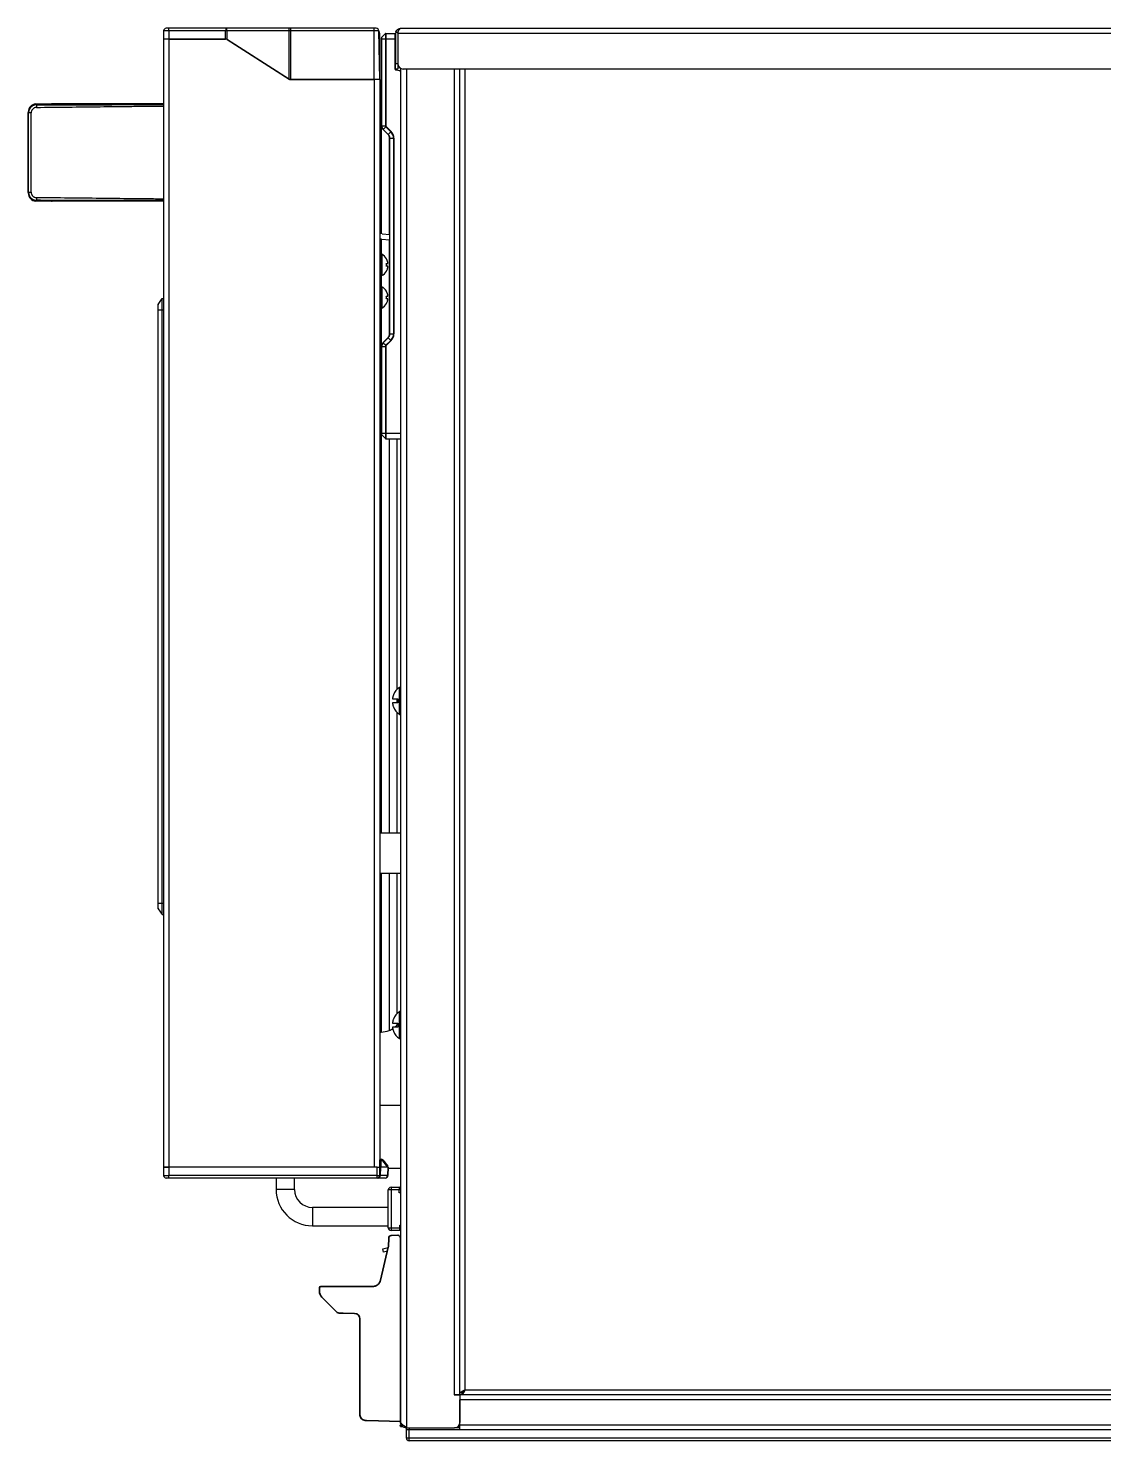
# Model space of a CAD drawing. Header units: millimetres. Extents: x -36 to 4467, y 2 to 3322.
# Drawn here: x 1120 to 1517, y 1397 to 1920 of the extents above; entities that cross this region are included whole.
import ezdxf

# ---------------------------------------------------------------- set-up
doc = ezdxf.new("R2010")
doc.units = ezdxf.units.MM
doc.layers.add('1', color=7, linetype='Continuous', true_color=0xffffff)

# ---------------------------------------------------------------- blocks, each defined once
blk = doc.blocks.new('A$C4FD63F80')
at = {"layer": '1', "color": 7, "linetype": 'Continuous', "lineweight": 35}
for p, q in [((-4.36, 32.9), (-4.47, 29.79)), ((-4.36, 32.94), (-4.36, 32.9)), ((-1.03, 33.98), (-3.4, 33.9)), ((0, 32.98), (0, -32.98)), ((-4.5, 29.6), (-7.41, 17.33)), ((-30, 14.52), (-30, 13.26)), ((-24.31, 15.02), (-29.5, 15.02)), ((-23.43, 5.45), (-29.12, 11.14)), ((-12.88, 15.02), (-24.31, 15.02)), ((-10.33, 15.02), (-12.88, 15.02)), ((-22.74, 5.15), (-21.24, 5.13)), ((-21.24, 5.13), (-16.97, 5.05)), ((-15, 3.05), (-15, -32.53)), ((-13.07, -34.53), (-12.55, -34.54)), ((-12.55, -34.54), (-8.08, -34.7)), ((-8.08, -34.7), (0, -34.98)), ((0, -34.98), (0, -32.98))]:
    blk.add_line(p, q, dxfattribs=at)
for centre, radius, start, end in [((-3.36, 32.9), 1, 92, 178), ((-1, 32.98), 1, 2.0696, 92), ((-5.47, 29.83), 1, 346.6477, 358), ((-10.33, 18.02), 3, 310.4702, 346.6477), ((-29.5, 14.52), 0.5, 90, 180), ((-27, 13.26), 3, 180, 225), ((-22.72, 6.15), 1, 225, 269), ((-17, 3.05), 2, 0, 89), ((-13, -32.53), 2, 180, 268)]:
    blk.add_arc(centre, radius, start, end, dxfattribs=at)
at = {"layer": '1', "color": 7, "linetype": 'Continuous', "lineweight": 35, "extrusion": (0, 0, -1)}
for centre, major_axis, ratio, start_param, end_param in [((-1, 32.98), (-1, 0.013), 1, 3.092409, 3.128531), ((-5.47, 29.83), (-0.999, 0.035), 0.999989, 3.141592, 3.339721)]:
    blk.add_ellipse(centre, major_axis=major_axis, ratio=ratio, start_param=start_param, end_param=end_param, dxfattribs=at)
at = {"layer": '1', "color": 7, "linetype": 'Continuous', "lineweight": 35}
for points, knots in [([(-8.38, 15.74), (-8.42, 15.71), (-8.45, 15.68), (-8.52, 15.62), (-8.56, 15.6), (-8.67, 15.52), (-8.75, 15.47), (-8.98, 15.34), (-9.14, 15.26), (-9.35, 15.18), (-9.39, 15.17), (-9.47, 15.14), (-9.52, 15.13), (-9.64, 15.1), (-9.73, 15.08), (-9.99, 15.03), (-10.16, 15.02), (-10.33, 15.02)], [0, 0, 0, 0, 0.0625, 0.0625, 0.125, 0.125, 0.25, 0.25, 0.5, 0.5, 0.5625, 0.5625, 0.625, 0.625, 0.75, 0.75, 1, 1, 1, 1]), ([(-8.35, 15.77), (-8.4, 15.72), (-8.46, 15.67), (-8.56, 15.6), (-8.61, 15.56), (-8.65, 15.53)], [0, 0, 0, 0, 0.554217, 0.554217, 1, 1, 1, 1]), ([(-7.42, 17.28), (-7.44, 17.2), (-7.47, 17.12), (-7.51, 17), (-7.52, 16.96), (-7.56, 16.88), (-7.57, 16.84), (-7.61, 16.76), (-7.63, 16.71), (-7.65, 16.67)], [0, 0, 0, 0, 0.385989, 0.385989, 0.578983, 0.578983, 0.771977, 0.771977, 1, 1, 1, 1])]:
    blk.add_open_spline(points, degree=3, knots=knots, dxfattribs=at)
blk = doc.blocks.new('A$C632269BE')
for p, q in [((-4.78, -6.81), (-2.75, -6.27)), ((-4.47, -7.97), (-4.78, -6.81)), ((-3.06, -7.59), (-4.47, -7.97))]:
    blk.add_line(p, q)
blk.add_blockref('A$C4FD63F80', (1.78, -35.75))

msp = doc.modelspace()

# ---------------------------------------------------------------- linework, layer by layer
for p, q in [((1169.63, 1919.06), (1169.57, 1916.05)), ((1169.57, 1919.05), (1169.57, 1916.26)), ((1169.57, 1919.05), (1169.62, 1919.04)), ((1171.57, 1919.06), (1169.63, 1919.06)), ((1171.57, 1920.05), (1170.63, 1920.05)), ((1192.74, 1920.05), (1171.57, 1920.05)), ((1171.57, 1919.06), (1171.57, 1920.05)), ((1171.57, 1919.06), (1171.57, 1916.05)), ((1192.6, 1919.06), (1171.57, 1919.06)), ((1193.01, 1920.05), (1192.74, 1920.05)), ((1193.02, 1919.06), (1192.74, 1919.06)), ((1216.03, 1920.05), (1193.01, 1920.05)), ((1216.04, 1919.06), (1193.14, 1919.06)), ((1216.65, 1920.05), (1216.03, 1920.05)), ((1247.57, 1920.05), (1216.65, 1920.05)), ((1216.65, 1919.06), (1216.65, 1920.05)), ((1247.57, 1919.06), (1216.65, 1919.06)), ((1216.65, 1901.05), (1216.65, 1919.06)), ((1248.26, 1920.05), (1247.57, 1920.05)), ((1247.57, 1919.06), (1247.57, 1920.05)), ((1249.26, 1919.06), (1247.57, 1919.06)), ((1247.57, 1901.05), (1247.57, 1919.06)), ((1249.57, 1901.05), (1249.26, 1919.06)), ((1256.27, 1918.67), (1256.27, 1918.15)), ((1256.27, 1918.45), (1256.27, 1918.15)), ((1257.32, 1919.95), (1257.27, 1919.95)), ((1257.32, 1919.95), (1257.31, 1919.95)), ((1891.67, 1919.95), (1257.32, 1919.95)), ((1169.57, 1916.23), (1169.57, 1916.26)), ((1171.57, 1916.05), (1169.57, 1916.05)), ((1171.57, 1916.05), (1169.57, 1916.05)), ((1169.57, 1916.05), (1169.57, 1498.55)), ((1171.57, 1916.05), (1192.6, 1916.05)), ((1192.87, 1916.05), (1171.57, 1916.05)), ((1171.57, 1916.05), (1171.57, 1498.55)), ((1216.27, 1901.05), (1192.87, 1916.05)), ((1193.14, 1915.89), (1216.04, 1901.24)), ((1249.57, 1901.05), (1249.57, 1918.05)), ((1250.27, 1916.15), (1250.27, 1916.56)), ((1250.27, 1883.98), (1250.27, 1916.15)), ((1250.27, 1916.15), (1250.33, 1916.15)), ((1250.33, 1916.71), (1251.71, 1918.09)), ((1250.33, 1916.15), (1250.33, 1916.71)), ((1250.33, 1916.15), (1251.71, 1916.15)), ((1250.33, 1883.98), (1250.33, 1916.15)), ((1251.71, 1918.09), (1251.71, 1916.15)), ((1251.86, 1916.15), (1251.71, 1916.15)), ((1251.71, 1916.15), (1251.71, 1883.98)), ((1251.86, 1918.15), (1255.17, 1918.15)), ((1251.86, 1918.15), (1251.86, 1916.15)), ((1251.86, 1916.15), (1255.17, 1916.15)), ((1251.86, 1916.15), (1251.86, 1883.98)), ((1255.17, 1918.15), (1255.17, 1916.15)), ((1255.47, 1916.15), (1255.17, 1916.15)), ((1255.17, 1916.15), (1255.17, 1905.07)), ((1255.47, 1918.15), (1255.47, 1906.95)), ((1256.27, 1918.15), (1256.27, 1918.15)), ((1256.27, 1918.15), (1256.27, 1906.95)), ((1256.27, 1918.15), (1256.27, 1906.95)), ((1893.47, 1918.15), (1256.27, 1918.15)), ((1255.17, 1908.15), (1255.47, 1908.15)), ((1255.47, 1904.95), (1255.47, 1906.95)), ((1255.47, 1906.95), (1256.27, 1906.95)), ((1256.27, 1904.95), (1255.47, 1904.95)), ((1256.86, 1904.35), (1255.59, 1904.57)), ((1256.27, 1906.95), (1256.27, 1904.95)), ((1256.27, 1906.15), (1256.44, 1906.15)), ((1257.27, 1905.21), (1257.27, 1404.4)), ((1891.47, 1904.95), (1258.27, 1904.95)), ((1259.47, 1904.94), (1259.47, 1402.42)), ((1277.07, 1904.94), (1277.07, 1414.35)), ((1279.27, 1415.15), (1279.27, 1904.95)), ((1281.07, 1904.95), (1281.07, 1416.2)), ((1216.1, 1901.2), (1216.04, 1901.24)), ((1247.57, 1901.05), (1216.27, 1901.05)), ((1216.64, 1901.05), (1247.57, 1901.05)), ((1249.57, 1901.05), (1247.57, 1901.05)), ((1249.57, 1901.05), (1247.57, 1901.05)), ((1247.57, 1901.05), (1247.57, 1498.55)), ((1249.57, 1901.05), (1249.57, 1498.55)), ((1119.57, 1889.05), (1119.57, 1888.84)), ((1119.57, 1859.26), (1119.57, 1888.84)), ((1119.57, 1888.84), (1119.68, 1888.73)), ((1122.37, 1891.83), (1122.37, 1892.04)), ((1122.56, 1891.83), (1122.67, 1891.73)), ((1122.56, 1891.83), (1122.59, 1891.83)), ((1122.57, 1892.05), (1123.85, 1892.05)), ((1128.57, 1892.05), (1123.7, 1891.85)), ((1123.85, 1892.05), (1128.18, 1892.05)), ((1123.85, 1892.05), (1123.85, 1891.86)), ((1169.57, 1892.05), (1128.57, 1892.05)), ((1250.11, 1889.47), (1249.57, 1889.47)), ((1250.11, 1889.47), (1250.11, 1844.04)), ((1250.27, 1883.98), (1250.33, 1883.98)), ((1250.33, 1883.98), (1251.71, 1883.98)), ((1250.86, 1882.56), (1250.9, 1882.6)), ((1252.69, 1880.73), (1250.86, 1882.56)), ((1250.9, 1882.6), (1251.88, 1883.58)), ((1252.73, 1880.77), (1250.9, 1882.6)), ((1251.86, 1883.98), (1251.71, 1883.98)), ((1251.98, 1883.68), (1251.88, 1883.58)), ((1251.88, 1883.58), (1253.71, 1881.75)), ((1251.98, 1883.68), (1253.81, 1881.85)), ((1252.73, 1880.77), (1253.71, 1881.75)), ((1253.81, 1881.85), (1253.71, 1881.75)), ((1252.69, 1880.73), (1252.73, 1880.77)), ((1253.04, 1880.26), (1253.04, 1843.75)), ((1253.27, 1806.98), (1253.27, 1879.32)), ((1253.27, 1879.32), (1253.33, 1879.32)), ((1253.33, 1806.98), (1253.33, 1879.32)), ((1253.33, 1879.32), (1254.71, 1879.32)), ((1254.86, 1879.32), (1254.71, 1879.32)), ((1254.71, 1879.32), (1254.71, 1806.98)), ((1254.86, 1879.32), (1254.86, 1806.98)), ((1119.57, 1859.26), (1119.68, 1859.37)), ((1119.57, 1859.26), (1119.57, 1859.05)), ((1122.37, 1856.05), (1122.37, 1856.27)), ((1122.56, 1856.26), (1122.67, 1856.37)), ((1122.56, 1856.26), (1122.59, 1856.26)), ((1123.85, 1856.05), (1122.57, 1856.05)), ((1128.57, 1856.05), (1123.7, 1856.24)), ((1123.85, 1856.24), (1123.85, 1856.05)), ((1128.18, 1856.05), (1123.85, 1856.05)), ((1169.57, 1856.05), (1128.57, 1856.05)), ((1250.11, 1842.04), (1250.11, 1836.45)), ((1250.23, 1842.04), (1253.27, 1841.72)), ((1250.44, 1844.03), (1253.27, 1843.73)), ((1253.04, 1841.74), (1253.04, 1806.03)), ((1250.17, 1836.45), (1249.97, 1836.45)), ((1249.97, 1836.45), (1249.97, 1828.45)), ((1250.17, 1836.45), (1250.17, 1828.45)), ((1250.37, 1836.39), (1250.37, 1828.5)), ((1252.02, 1834.75), (1252.05, 1834.75)), ((1252.05, 1830.15), (1252.02, 1830.15)), ((1249.97, 1828.45), (1250.17, 1828.45)), ((1250.17, 1824.45), (1249.97, 1824.45)), ((1249.97, 1824.45), (1249.97, 1816.45)), ((1250.11, 1828.44), (1250.11, 1824.44)), ((1250.17, 1824.45), (1250.17, 1816.45)), ((1250.37, 1824.39), (1250.37, 1816.5)), ((1167.61, 1817.86), (1169.07, 1820.05)), ((1169.07, 1820.05), (1169.57, 1820.05)), ((1169.07, 1815.8), (1169.07, 1820.05)), ((1252.02, 1822.75), (1252.05, 1822.75)), ((1167.57, 1815.8), (1167.57, 1817.72)), ((1167.57, 1596.3), (1167.57, 1815.8)), ((1167.57, 1815.8), (1167.61, 1815.8)), ((1167.61, 1815.8), (1167.61, 1817.86)), ((1167.61, 1815.8), (1169.07, 1815.8)), ((1167.61, 1596.3), (1167.61, 1815.8)), ((1169.07, 1815.8), (1169.57, 1815.8)), ((1169.07, 1596.3), (1169.07, 1815.8)), ((1249.97, 1816.45), (1250.17, 1816.45)), ((1250.11, 1816.45), (1250.11, 1622.3)), ((1252.05, 1818.15), (1252.02, 1818.15)), ((1250.86, 1803.73), (1252.69, 1805.56)), ((1250.86, 1803.73), (1250.9, 1803.69)), ((1250.9, 1803.69), (1252.73, 1805.52)), ((1250.9, 1803.69), (1251.88, 1802.71)), ((1253.71, 1804.54), (1251.88, 1802.71)), ((1253.81, 1804.44), (1251.98, 1802.61)), ((1252.69, 1805.56), (1252.73, 1805.52)), ((1252.73, 1805.52), (1253.71, 1804.54)), ((1253.27, 1806.98), (1253.33, 1806.98)), ((1253.33, 1806.98), (1254.71, 1806.98)), ((1253.81, 1804.44), (1253.71, 1804.54)), ((1254.86, 1806.98), (1254.71, 1806.98)), ((1250.27, 1802.32), (1250.33, 1802.32)), ((1250.27, 1770.15), (1250.27, 1802.32)), ((1250.33, 1802.32), (1251.71, 1802.32)), ((1250.33, 1770.15), (1250.33, 1802.32)), ((1251.86, 1802.32), (1251.71, 1802.32)), ((1251.71, 1802.32), (1251.71, 1770.15)), ((1251.86, 1802.32), (1251.86, 1770.15)), ((1251.98, 1802.61), (1251.88, 1802.71)), ((1250.27, 1769.73), (1250.27, 1770.15)), ((1250.27, 1770.15), (1250.33, 1770.15)), ((1250.33, 1769.59), (1250.33, 1770.15)), ((1250.33, 1770.15), (1251.71, 1770.15)), ((1250.33, 1769.59), (1251.71, 1768.21)), ((1251.71, 1770.15), (1251.71, 1768.21)), ((1251.86, 1770.15), (1251.71, 1770.15)), ((1251.86, 1770.15), (1251.86, 1768.15)), ((1251.86, 1770.15), (1257.27, 1770.15)), ((1251.86, 1768.15), (1257.27, 1768.15)), ((1253.04, 1768.14), (1253.04, 1622.3)), ((1255.94, 1768.14), (1255.94, 1675.37)), ((1254.65, 1673.39), (1254.68, 1673.39)), ((1256.85, 1676.1), (1256.85, 1666.17)), ((1257.07, 1676.14), (1256.96, 1676.14)), ((1256.96, 1666.14), (1256.96, 1676.14)), ((1257.07, 1666.14), (1257.07, 1676.14)), ((1254.68, 1668.89), (1254.65, 1668.89)), ((1255.94, 1671.84), (1255.94, 1670.44)), ((1256.27, 1671.84), (1256.27, 1671.71)), ((1256.27, 1670.57), (1256.27, 1670.44)), ((1255.94, 1666.91), (1255.94, 1622.3)), ((1256.96, 1666.14), (1257.07, 1666.14)), ((1249.57, 1622.3), (1257.27, 1622.3)), ((1257.27, 1607.3), (1249.57, 1607.3)), ((1250.11, 1607.3), (1250.11, 1548.53)), ((1253.04, 1607.3), (1253.04, 1549.18)), ((1255.94, 1607.3), (1255.94, 1555.37)), ((1167.57, 1594.37), (1167.57, 1596.3)), ((1167.57, 1596.3), (1167.61, 1596.3)), ((1167.61, 1594.23), (1167.61, 1596.3)), ((1167.61, 1596.3), (1169.07, 1596.3)), ((1169.07, 1592.05), (1169.07, 1596.3)), ((1169.07, 1596.3), (1169.57, 1596.3)), ((1167.61, 1594.23), (1169.07, 1592.05)), ((1169.07, 1592.05), (1169.57, 1592.05)), ((1254.65, 1553.39), (1254.68, 1553.39)), ((1256.85, 1556.1), (1256.85, 1546.17)), ((1257.07, 1556.14), (1256.96, 1556.14)), ((1256.96, 1546.14), (1256.96, 1556.14)), ((1257.07, 1546.14), (1257.07, 1556.14)), ((1249.57, 1548.53), (1250.11, 1548.53)), ((1254.68, 1548.89), (1254.65, 1548.89)), ((1255.94, 1551.84), (1255.94, 1551.08)), ((1256.27, 1551.84), (1256.27, 1551.71)), ((1256.27, 1550.57), (1256.27, 1550.44)), ((1256.96, 1546.14), (1257.07, 1546.14)), ((1249.57, 1521.55), (1257.27, 1521.55)), ((1249.67, 1501.05), (1249.67, 1501.3)), ((1249.67, 1498.55), (1249.67, 1501.05)), ((1249.92, 1501.55), (1250.11, 1501.55)), ((1250.1, 1501.06), (1250.47, 1501.06)), ((1250.1, 1498.55), (1250.1, 1501.06)), ((1250.66, 1500.96), (1252.52, 1498.63)), ((1250.7, 1501.27), (1252.56, 1498.94)), ((1171.57, 1498.55), (1169.57, 1498.55)), ((1169.57, 1498.55), (1171.57, 1498.55)), ((1169.57, 1498.55), (1169.63, 1495.53)), ((1247.57, 1498.55), (1171.57, 1498.55)), ((1248.67, 1498.55), (1171.57, 1498.55)), ((1171.57, 1498.55), (1171.62, 1495.53)), ((1171.62, 1494.55), (1171.62, 1495.53)), ((1248.62, 1495.53), (1171.62, 1495.53)), ((1248.62, 1495.53), (1248.67, 1498.55)), ((1248.62, 1494.55), (1248.62, 1495.53)), ((1248.67, 1498.55), (1249.67, 1498.55)), ((1249.62, 1495.53), (1249.67, 1498.55)), ((1249.67, 1498.55), (1249.82, 1498.55)), ((1249.82, 1498.55), (1249.77, 1495.53)), ((1252.47, 1495.53), (1249.77, 1495.53)), ((1250.1, 1498.55), (1249.82, 1498.55)), ((1252.53, 1498.55), (1250.1, 1498.55)), ((1252.53, 1498.55), (1252.47, 1495.53)), ((1252.52, 1498.63), (1252.53, 1498.55)), ((1252.53, 1498.55), (1252.67, 1498.55)), ((1252.67, 1498.55), (1252.62, 1495.53)), ((1257.27, 1498.05), (1252.66, 1498.05)), ((1252.67, 1498.63), (1252.67, 1498.55)), ((1171.62, 1494.55), (1170.63, 1494.55)), ((1248.62, 1494.55), (1171.62, 1494.55)), ((1211.27, 1494.55), (1211.27, 1490.3)), ((1218.07, 1490.3), (1211.27, 1490.3)), ((1218.07, 1490.3), (1218.07, 1494.55)), ((1249.06, 1494.55), (1248.62, 1494.55)), ((1251.62, 1494.55), (1249.06, 1494.55)), ((1252.77, 1476.15), (1252.77, 1490.15)), ((1253.77, 1490.15), (1252.77, 1490.15)), ((1253.77, 1491.15), (1256.77, 1491.15)), ((1253.77, 1491.15), (1253.77, 1490.15)), ((1256.77, 1490.15), (1253.77, 1490.15)), ((1253.77, 1490.15), (1253.77, 1476.15)), ((1256.77, 1491.15), (1256.77, 1490.15)), ((1256.77, 1489.15), (1256.77, 1490.15)), ((1257.27, 1490.15), (1256.77, 1490.15)), ((1257.27, 1489.15), (1256.77, 1489.15)), ((1252.77, 1483.7), (1224.67, 1483.7)), ((1224.67, 1483.7), (1224.67, 1476.9)), ((1224.67, 1476.9), (1252.77, 1476.9)), ((1252.77, 1476.15), (1253.77, 1476.15)), ((1253.77, 1476.15), (1256.97, 1476.15)), ((1253.77, 1476.15), (1253.77, 1475.15)), ((1256.97, 1475.15), (1253.77, 1475.15)), ((1256.97, 1477.15), (1257.27, 1477.15)), ((1256.97, 1476.15), (1256.97, 1477.15)), ((1257.27, 1476.15), (1256.97, 1476.15)), ((1256.97, 1475.15), (1256.97, 1476.15)), ((1279.27, 1414.35), (1277.07, 1414.35)), ((1277.07, 1414.35), (1279.27, 1414.35)), ((1277.07, 1414.35), (1277.07, 1414.35)), ((1279.27, 1414.35), (1279.27, 1415.15)), ((1279.4, 1415.15), (1279.27, 1415.15)), ((1279.27, 1414.35), (1279.27, 1414.35)), ((1879.27, 1414.35), (1279.27, 1414.35)), ((1279.27, 1414.35), (1279.27, 1404.15)), ((1279.27, 1403.15), (1279.27, 1412.55)), ((1879.27, 1412.55), (1279.27, 1412.55)), ((1280.07, 1414.48), (1280.07, 1414.35)), ((1879.27, 1414.35), (1280.07, 1414.35)), ((1281.05, 1416.19), (1281.07, 1416.2)), ((1281.07, 1416.08), (1281.07, 1416.2)), ((1281.12, 1416.15), (1879.27, 1416.15)), ((1257.55, 1403.04), (1256.98, 1403.04)), ((1257.27, 1404.4), (1257.27, 1404.35)), ((1257.27, 1404.4), (1257.27, 1404.38)), ((1257.27, 1402.65), (1258.07, 1402.65)), ((1257.55, 1403.3), (1257.55, 1403.04)), ((1259.47, 1402.42), (1259.74, 1402.15)), ((1259.47, 1401.35), (1259.47, 1402.15)), ((1259.54, 1402.15), (1259.47, 1402.15)), ((1260.47, 1401.35), (1259.47, 1401.35)), ((1259.47, 1398.35), (1259.47, 1401.35)), ((1259.54, 1402.35), (1259.54, 1402.15)), ((1259.54, 1402.15), (1259.67, 1402.15)), ((1259.67, 1402.15), (1259.74, 1402.15)), ((1259.74, 1402.15), (1277.27, 1402.15)), ((1260.47, 1402.15), (1260.47, 1401.35)), ((1279.27, 1401.35), (1260.47, 1401.35)), ((1260.47, 1398.35), (1260.47, 1401.35)), ((1279.27, 1402.15), (1277.27, 1402.15)), ((1279.27, 1401.35), (1279.27, 1403.15)), ((1892.13, 1403.15), (1279.27, 1403.15)), ((1279.27, 1402.15), (1279.27, 1402.15)), ((1279.27, 1401.35), (1279.27, 1402.15)), ((1279.27, 1401.35), (1279.27, 1401.35)), ((1891.22, 1401.35), (1279.27, 1401.35)), ((1786.47, 1401.35), (1279.28, 1401.35)), ((1260.47, 1398.35), (1259.47, 1398.35)), ((1786.47, 1398.35), (1260.47, 1398.35)), ((1260.47, 1397.35), (1260.47, 1398.35)), ((1786.47, 1397.35), (1260.47, 1397.35))]:
    msp.add_line(p, q)
for centre, radius, start, end in [((1170.63, 1919.05), 1, 90, 179), ((1248.26, 1919.05), 1, 1, 90), ((1247.57, 1918.05), 2, 0, 32.7368), ((1257.27, 1918.15), 1.8, 163.1278, 180), ((1192.6, 1915.05), 1, 57.4002, 89.9998), ((1250.47, 1916.56), 0.2, 135, 180), ((1251.86, 1917.95), 0.2, 90, 135), ((1255.67, 1905.07), 0.5, 180, 260), ((1258.27, 1906.95), 2, 180, 270), ((1256.77, 1903.86), 0.5, 0, 80), ((1122.57, 1889.05), 3, 93.823, 180), ((1252.27, 1883.98), 2, 180, 225), ((1252.27, 1883.98), 1.94, 180, 225), ((1252.27, 1883.98), 0.559, 180, 225), ((1252.27, 1883.98), 0.417, 180, 225), ((1251.27, 1879.32), 3.44, 0, 45), ((1251.27, 1879.32), 3.58, 0, 45), ((1251.27, 1879.32), 2, 0, 45), ((1251.27, 1879.32), 2.06, 0, 45), ((1122.57, 1859.05), 3, 180, 266.177), ((1250.07, 1840.55), 3.5, 84, 98.2139), ((1250.07, 1840.55), 1.5, 84, 109.4714), ((1249.97, 1836.05), 0.4, 90, 180), ((1250.17, 1836.05), 0.4, 59.6988, 90), ((1247.95, 1832.25), 4.8, 31.3727, 59.6988), ((1247.95, 1832.65), 4.8, 300.3012, 328.6273), ((1249.97, 1828.85), 0.4, 180, 270), ((1249.97, 1824.05), 0.4, 90, 180), ((1250.17, 1828.85), 0.4, 270, 300.3012), ((1250.17, 1824.05), 0.4, 59.6988, 90), ((1247.95, 1820.25), 4.8, 31.3727, 59.6988), ((1167.82, 1817.72), 0.25, 146.3099, 180), ((1249.97, 1816.85), 0.4, 180, 270), ((1250.17, 1816.85), 0.4, 270, 300.3012), ((1247.95, 1820.65), 4.8, 300.3012, 328.6273), ((1252.27, 1802.32), 2, 135, 180), ((1252.27, 1802.32), 1.94, 135, 180), ((1251.27, 1806.98), 2, 315, 0), ((1251.27, 1806.98), 2.06, 315, 0), ((1251.27, 1806.98), 3.44, 315, 0), ((1251.27, 1806.98), 3.58, 315, 0), ((1252.27, 1802.32), 0.559, 135, 180), ((1252.27, 1802.32), 0.417, 135, 180), ((1250.47, 1769.73), 0.2, 180, 225), ((1251.86, 1768.35), 0.2, 225, 270), ((1259.97, 1671.34), 5.7, 123.2419, 158.9214), ((1256.96, 1675.94), 0.2, 90, 123.2419), ((1257.07, 1675.94), 0.2, 0, 90), ((1259.97, 1670.94), 5.7, 201.0786, 236.7581), ((1256.96, 1666.34), 0.2, 236.7581, 270), ((1257.07, 1666.34), 0.2, 270, 0), ((1167.82, 1594.37), 0.25, 180, 213.6901), ((1259.97, 1551.34), 5.7, 123.2419, 158.9214), ((1256.96, 1555.94), 0.2, 90, 123.2419), ((1257.07, 1555.94), 0.2, 0, 90), ((1249.58, 1557.74), 9.22, 273.2857, 291.9978), ((1249.67, 1557.52), 8.99, 291.9978, 302.2514), ((1259.97, 1550.94), 5.7, 201.0786, 236.7581), ((1249.67, 1557.52), 8.99, 308.0164, 314.2835), ((1256.96, 1546.34), 0.2, 236.7581, 270), ((1257.07, 1546.34), 0.2, 270, 0), ((1249.92, 1501.3), 0.25, 90, 180), ((1250.11, 1500.8), 0.75, 38.6598, 90), ((1250.47, 1500.81), 0.25, 38.6598, 90), ((1170.63, 1495.55), 1, 181, 270), ((1248.62, 1495.55), 1, 270, 359), ((1251.62, 1495.55), 1, 270, 359), ((1252.17, 1498.62), 0.5, 1, 38.6598), ((1224.67, 1490.3), 13.4, 180, 270), ((1224.67, 1490.3), 6.6, 180, 270), ((1253.77, 1490.15), 1, 90, 180), ((1256.77, 1490.65), 0.5, 0, 90), ((1253.77, 1476.15), 1, 180, 270), ((1256.97, 1475.45), 0.3, 270, 0), ((1281.07, 1416.15), 0.05, 0, 90), ((1277.27, 1404.15), 2, 270, 0), ((1260.47, 1398.35), 1, 180, 270)]:
    msp.add_arc(centre, radius, start, end)
for centre, major_axis, ratio, start_param, end_param in [((1192.74, 1919.05), (0, 1), 0.002552, 4.729842, 6.283185), ((1193.01, 1919.05), (0, 1), 0.008133, 4.729842, 6.283185), ((1216.03, 1919.05), (0, -1), 0.011162, 1.588249, 3.141593), ((1216.63, 1919.05), (52.78, 0), 0.00031, 1.57047, 1.5809), ((1122.57, 1888.83), (2.13, -2.12), 0.998785, 2.357773, 3.92541), ((1120.68, 1888.73), (-1, 0), 0.009208, 4.743777, 6.248277), ((1122.59, 1891.89), (1.5, 0), 0.034921, 4.712321, 5.539351), ((1122.67, 1890.73), (0.001, -1), 0.012994, 3.176502, 4.68241), ((1128.18, 1889.05), (0, 3), 1, 6.213435, 6.283185), ((1122.57, 1859.26), (2.13, 2.12), 0.998785, 2.357775, 3.925412), ((1120.68, 1859.37), (1, 0), 0.009208, 3.176501, 4.681001), ((1122.59, 1856.21), (-1.5, 0), 0.034921, 3.885427, 4.712457), ((1122.67, 1857.37), (-0.001, -1), 0.012994, 4.742368, 6.248276), ((1128.18, 1859.05), (-3, 0), 1, 1.570796, 1.640546), ((1249.92, 1501.05), (0.25, 0), 0.024678, 0.78555, 3.141593), ((1249.92, 1501.05), (0, 0.5), 0.353553, 4.729842, 6.283185), ((1250.11, 1501.05), (0, 0.5), 0.707107, 4.729842, 6.283185), ((1250.31, 1500.95), (0.39, 0.312), 0.5179, 5.310371, 6.283185), ((1171.63, 1495.55), (2, 0.02), 0.008724, 3.141669, 4.712161), ((1248.62, 1495.55), (1, -0.017), 0.01745, 4.712694, 6.283185), ((1249.06, 1495.55), (0, -1), 0.707107, 0, 1.553343), ((1250.12, 1495.55), (0.5, 0.017), 0.014418, 3.140837, 3.926109), ((1251.62, 1495.55), (0, 1), 0.853553, 3.141593, 4.694936), ((1252.12, 1495.54), (0.5, -0.009), 0.007229, 5.497913, 6.283185), ((1252.17, 1498.62), (0.39, 0.312), 0.5179, 5.310371, 6.283185), ((1252.17, 1498.62), (0.5, 0.009), 0.007229, 0, 0.785272), ((1251.62, 1495.55), (1, 0), 0.99863, 6.230897, 6.265756)]:
    msp.add_ellipse(centre, major_axis=major_axis, ratio=ratio, start_param=start_param, end_param=end_param)
for points, degree in [([(1192.6, 1916.05), (1192.6, 1919.06)], 1), ([(1192.74, 1919.06), (1192.6, 1919.06)], 1), ([(1193.02, 1919.06), (1193.06, 1919.06), (1193.1, 1919.06), (1193.14, 1919.06)], 3), ([(1193.14, 1915.89), (1193.14, 1919.06)], 1), ([(1216.04, 1919.06), (1216.06, 1919.06), (1216.08, 1919.06), (1216.1, 1919.06)], 3), ([(1216.04, 1901.24), (1216.1, 1919.06)], 1), ([(1122.37, 1892.04), (1122.44, 1892.04), (1122.51, 1892.05), (1122.57, 1892.05)], 3), ([(1122.57, 1856.05), (1122.51, 1856.05), (1122.44, 1856.05), (1122.37, 1856.05)], 3), ([(1252.57, 1833.45), (1252.55, 1833.5), (1252.52, 1833.61), (1252.47, 1833.77), (1252.42, 1833.93), (1252.36, 1834.09), (1252.29, 1834.24), (1252.22, 1834.39), (1252.13, 1834.56), (1252.06, 1834.68), (1252.02, 1834.75)], 3), ([(1252.02, 1831.95), (1252.04, 1832.11), (1252.06, 1832.45), (1252.04, 1832.78), (1252.02, 1832.95)], 3), ([(1252.57, 1831.95), (1252.55, 1831.95), (1252.52, 1831.95), (1252.47, 1831.95), (1252.42, 1831.95), (1252.36, 1831.95), (1252.29, 1831.95), (1252.22, 1831.95), (1252.13, 1831.95), (1252.06, 1831.95), (1252.02, 1831.95)], 3), ([(1252.57, 1832.95), (1252.57, 1832.97), (1252.58, 1833.02), (1252.58, 1833.1), (1252.58, 1833.17), (1252.58, 1833.24), (1252.58, 1833.31), (1252.58, 1833.38), (1252.57, 1833.42), (1252.57, 1833.45)], 3), ([(1252.57, 1831.45), (1252.57, 1831.47), (1252.58, 1831.52), (1252.58, 1831.59), (1252.58, 1831.66), (1252.58, 1831.73), (1252.58, 1831.8), (1252.58, 1831.88), (1252.57, 1831.92), (1252.57, 1831.95)], 3), ([(1252.57, 1821.45), (1252.55, 1821.5), (1252.52, 1821.61), (1252.47, 1821.77), (1252.42, 1821.93), (1252.36, 1822.09), (1252.29, 1822.24), (1252.22, 1822.39), (1252.13, 1822.56), (1252.06, 1822.68), (1252.02, 1822.75)], 3), ([(1252.02, 1819.95), (1252.04, 1820.11), (1252.06, 1820.45), (1252.04, 1820.78), (1252.02, 1820.95)], 3), ([(1252.57, 1819.95), (1252.55, 1819.95), (1252.52, 1819.95), (1252.47, 1819.95), (1252.42, 1819.95), (1252.36, 1819.95), (1252.29, 1819.95), (1252.22, 1819.95), (1252.13, 1819.95), (1252.06, 1819.95), (1252.02, 1819.95)], 3), ([(1252.57, 1820.95), (1252.57, 1820.97), (1252.58, 1821.02), (1252.58, 1821.1), (1252.58, 1821.17), (1252.58, 1821.24), (1252.58, 1821.31), (1252.58, 1821.38), (1252.57, 1821.42), (1252.57, 1821.45)], 3), ([(1252.57, 1819.45), (1252.57, 1819.47), (1252.58, 1819.52), (1252.58, 1819.59), (1252.58, 1819.66), (1252.58, 1819.73), (1252.58, 1819.8), (1252.58, 1819.88), (1252.57, 1819.92), (1252.57, 1819.95)], 3), ([(1254.68, 1673.39), (1254.66, 1673.33), (1254.61, 1673.2), (1254.55, 1673.02), (1254.49, 1672.83), (1254.44, 1672.63), (1254.4, 1672.44), (1254.37, 1672.24), (1254.34, 1672.04), (1254.32, 1671.9), (1254.31, 1671.84)], 3), ([(1254.31, 1670.44), (1254.32, 1670.37), (1254.34, 1670.24), (1254.37, 1670.03), (1254.4, 1669.84), (1254.44, 1669.64), (1254.49, 1669.45), (1254.55, 1669.26), (1254.61, 1669.07), (1254.66, 1668.95), (1254.68, 1668.89)], 3), ([(1256.27, 1671.71), (1256.24, 1671.52), (1256.22, 1671.14), (1256.24, 1670.76), (1256.27, 1670.57)], 3), ([(1254.68, 1553.39), (1254.66, 1553.33), (1254.61, 1553.2), (1254.55, 1553.02), (1254.49, 1552.83), (1254.44, 1552.63), (1254.4, 1552.44), (1254.37, 1552.24), (1254.34, 1552.04), (1254.32, 1551.9), (1254.31, 1551.84)], 3), ([(1254.31, 1550.44), (1254.32, 1550.37), (1254.34, 1550.24), (1254.37, 1550.03), (1254.4, 1549.84), (1254.44, 1549.64), (1254.49, 1549.45), (1254.55, 1549.26), (1254.61, 1549.07), (1254.66, 1548.95), (1254.68, 1548.89)], 3), ([(1256.27, 1551.71), (1256.24, 1551.52), (1256.22, 1551.14), (1256.24, 1550.76), (1256.27, 1550.57)], 3), ([(1279.4, 1415.15), (1280.07, 1415.15)], 1), ([(1280.07, 1415.15), (1280.12, 1415.2), (1280.17, 1415.25), (1280.22, 1415.3)], 3), ([(1280.07, 1415.15), (1280.12, 1415.19), (1280.17, 1415.24), (1280.22, 1415.29)], 3), ([(1280.07, 1414.48), (1280.07, 1415.15)], 1), ([(1281.05, 1416.19), (1281.03, 1416.19)], 1), ([(1281.11, 1416.12), (1281.11, 1416.11)], 1), ([(1257.27, 1404.31), (1257.27, 1404.32), (1257.27, 1404.33), (1257.27, 1404.35)], 3), ([(1259.47, 1402.42), (1259.47, 1402.15)], 1)]:
    msp.add_open_spline(points, degree=degree)
for points, knots in [([(1255.55, 1918.67), (1255.58, 1918.76), (1255.61, 1918.85), (1255.69, 1919.02), (1255.74, 1919.1), (1255.81, 1919.19), (1255.82, 1919.21), (1255.85, 1919.25), (1255.87, 1919.27), (1255.91, 1919.32), (1255.94, 1919.36), (1256.04, 1919.46), (1256.11, 1919.52), (1256.22, 1919.61), (1256.26, 1919.64), (1256.34, 1919.69), (1256.38, 1919.71), (1256.5, 1919.78), (1256.59, 1919.82), (1256.77, 1919.88), (1256.86, 1919.9), (1256.97, 1919.92), (1257, 1919.93), (1257.05, 1919.93), (1257.12, 1919.94), (1257.19, 1919.95), (1257.23, 1919.95)], [0, 0, 0, 0, 0.125, 0.125, 0.25, 0.25, 0.28125, 0.28125, 0.3125, 0.3125, 0.375, 0.375, 0.5, 0.5, 0.5625, 0.5625, 0.625, 0.625, 0.75, 0.75, 0.875, 0.875, 0.90625, 0.90625, 0.9375, 1, 1, 1, 1]), ([(1255.55, 1918.67), (1255.61, 1918.65), (1255.68, 1918.63), (1255.81, 1918.59), (1255.87, 1918.57), (1256.05, 1918.52), (1256.16, 1918.48), (1256.27, 1918.45)], [0, 0, 0, 0, 0.266509, 0.266509, 0.534271, 0.534271, 1, 1, 1, 1]), ([(1257.31, 1919.95), (1257.27, 1919.94), (1257.23, 1919.94), (1257.14, 1919.9), (1257.1, 1919.88), (1257.04, 1919.84), (1257.03, 1919.83), (1257.01, 1919.81), (1257, 1919.81), (1256.97, 1919.78), (1256.95, 1919.76), (1256.88, 1919.69), (1256.84, 1919.64), (1256.77, 1919.55), (1256.75, 1919.52), (1256.71, 1919.46), (1256.69, 1919.43), (1256.62, 1919.33), (1256.58, 1919.25), (1256.49, 1919.1), (1256.45, 1919.02), (1256.39, 1918.91), (1256.38, 1918.89), (1256.36, 1918.85), (1256.33, 1918.78), (1256.3, 1918.71), (1256.27, 1918.67)], [0, 0, 0, 0, 0.125, 0.125, 0.25, 0.25, 0.28125, 0.28125, 0.3125, 0.3125, 0.375, 0.375, 0.5, 0.5, 0.5625, 0.5625, 0.625, 0.625, 0.75, 0.75, 0.875, 0.875, 0.90625, 0.90625, 0.9375, 1, 1, 1, 1]), ([(1257.23, 1919.95), (1257.24, 1919.95), (1257.25, 1919.95), (1257.26, 1919.95), (1257.27, 1919.95), (1257.27, 1919.95)], [0, 0, 0, 0, 0.5, 0.5, 1, 1, 1, 1]), ([(1216.1, 1901.2), (1216.14, 1901.18), (1216.22, 1901.13), (1216.31, 1901.1), (1216.38, 1901.08), (1216.4, 1901.07), (1216.45, 1901.06), (1216.47, 1901.06), (1216.54, 1901.05), (1216.59, 1901.05), (1216.64, 1901.05)], [0, 0, 0, 0, 0.25, 0.5, 0.5, 0.625, 0.625, 0.75, 0.75, 1, 1, 1, 1]), ([(1122.67, 1891.73), (1122.57, 1891.73), (1122.47, 1891.72), (1122.33, 1891.71), (1122.28, 1891.7), (1122.18, 1891.69), (1122.13, 1891.68), (1121.99, 1891.65), (1121.8, 1891.6), (1121.62, 1891.53), (1121.48, 1891.48), (1121.44, 1891.46), (1121.37, 1891.43), (1121.35, 1891.41), (1121.3, 1891.39), (1121.19, 1891.34), (1121.01, 1891.22), (1120.85, 1891.11), (1120.7, 1890.98), (1120.63, 1890.92), (1120.49, 1890.78), (1120.35, 1890.63), (1120.18, 1890.4), (1120.08, 1890.23), (1120.02, 1890.12), (1120.01, 1890.1), (1119.99, 1890.05), (1119.98, 1890.03), (1119.95, 1889.96), (1119.93, 1889.92), (1119.87, 1889.78), (1119.8, 1889.6), (1119.76, 1889.41), (1119.73, 1889.27), (1119.72, 1889.2), (1119.71, 1889.12), (1119.7, 1889.07), (1119.7, 1889.05), (1119.68, 1888.93), (1119.68, 1888.83), (1119.68, 1888.73)], [0, 0, 0, 0, 0.0625, 0.0625, 0.09375, 0.09375, 0.125, 0.125, 0.1875, 0.25, 0.25, 0.28125, 0.28125, 0.296875, 0.296875, 0.3125, 0.375, 0.4375, 0.4375, 0.5, 0.5, 0.5625, 0.625, 0.6875, 0.6875, 0.703125, 0.703125, 0.71875, 0.71875, 0.75, 0.75, 0.8125, 0.875, 0.875, 0.90625, 0.921875, 0.921875, 0.9375, 0.9375, 1, 1, 1, 1]), ([(1119.68, 1859.37), (1119.68, 1861.81), (1119.68, 1864.26), (1119.68, 1869.15), (1119.68, 1871.6), (1119.68, 1876.49), (1119.68, 1878.94), (1119.68, 1883.83), (1119.68, 1886.28), (1119.68, 1888.73)], [0, 0, 0, 0, 0.25, 0.25, 0.5, 0.5, 0.75, 0.75, 1, 1, 1, 1]), ([(1120.65, 1859.36), (1120.63, 1861.8), (1120.61, 1864.25), (1120.59, 1869.15), (1120.59, 1871.6), (1120.59, 1876.5), (1120.59, 1878.94), (1120.61, 1883.84), (1120.63, 1886.29), (1120.65, 1888.74)], [0, 0, 0, 0, 0.25, 0.25, 0.5, 0.5, 0.75, 0.75, 1, 1, 1, 1]), ([(1122.66, 1890.76), (1122.59, 1890.76), (1122.53, 1890.75), (1122.43, 1890.74), (1122.4, 1890.74), (1122.33, 1890.73), (1122.3, 1890.72), (1122.14, 1890.69), (1122.01, 1890.65), (1121.86, 1890.58), (1121.83, 1890.57), (1121.77, 1890.54), (1121.74, 1890.52), (1121.66, 1890.48), (1121.6, 1890.44), (1121.44, 1890.33), (1121.34, 1890.25), (1121.15, 1890.06), (1121.07, 1889.96), (1120.96, 1889.8), (1120.92, 1889.74), (1120.88, 1889.66), (1120.86, 1889.63), (1120.83, 1889.57), (1120.82, 1889.54), (1120.76, 1889.38), (1120.72, 1889.26), (1120.68, 1889.1), (1120.68, 1889.07), (1120.67, 1889), (1120.66, 1888.97), (1120.65, 1888.87), (1120.65, 1888.8), (1120.65, 1888.74)], [0, 0, 0, 0, 0.0625, 0.0625, 0.09375, 0.09375, 0.125, 0.125, 0.25, 0.25, 0.28125, 0.28125, 0.3125, 0.3125, 0.375, 0.375, 0.5, 0.5, 0.625, 0.625, 0.6875, 0.6875, 0.71875, 0.71875, 0.75, 0.75, 0.875, 0.875, 0.90625, 0.90625, 0.9375, 0.9375, 1, 1, 1, 1]), ([(1122.66, 1890.76), (1126.57, 1890.8), (1130.48, 1890.85), (1138.3, 1890.93), (1142.21, 1890.98), (1150.03, 1891.07), (1153.93, 1891.11), (1159.8, 1891.17), (1161.75, 1891.19), (1164.69, 1891.22), (1166.15, 1891.24), (1167.86, 1891.26), (1168.72, 1891.26), (1169.08, 1891.27), (1169.33, 1891.27), (1169.45, 1891.27), (1169.57, 1891.27)], [0, 0, 0, 0, 0.25, 0.25, 0.5, 0.5, 0.75, 0.75, 0.875, 0.875, 0.9375, 0.96875, 0.984375, 0.992188, 0.992188, 1, 1, 1, 1]), ([(1122.67, 1891.73), (1130.49, 1891.74), (1138.31, 1891.75), (1153.94, 1891.77), (1161.76, 1891.79), (1169.57, 1891.8)], [0, 0, 0, 0, 0.5, 0.5, 1, 1, 1, 1]), ([(1119.68, 1859.37), (1119.68, 1859.27), (1119.68, 1859.17), (1119.7, 1859.02), (1119.71, 1858.97), (1119.72, 1858.87), (1119.73, 1858.83), (1119.76, 1858.68), (1119.8, 1858.49), (1119.87, 1858.31), (1119.93, 1858.17), (1119.95, 1858.13), (1119.98, 1858.06), (1119.99, 1858.04), (1120.01, 1858), (1120.07, 1857.89), (1120.18, 1857.7), (1120.3, 1857.54), (1120.42, 1857.39), (1120.49, 1857.32), (1120.63, 1857.18), (1120.77, 1857.05), (1121.01, 1856.87), (1121.17, 1856.77), (1121.28, 1856.71), (1121.3, 1856.7), (1121.35, 1856.68), (1121.37, 1856.67), (1121.44, 1856.64), (1121.48, 1856.62), (1121.62, 1856.56), (1121.8, 1856.49), (1121.99, 1856.45), (1122.13, 1856.42), (1122.21, 1856.4), (1122.28, 1856.39), (1122.33, 1856.39), (1122.35, 1856.39), (1122.47, 1856.37), (1122.57, 1856.37), (1122.67, 1856.37)], [0, 0, 0, 0, 0.0625, 0.0625, 0.09375, 0.09375, 0.125, 0.125, 0.1875, 0.25, 0.25, 0.28125, 0.28125, 0.296875, 0.296875, 0.3125, 0.375, 0.4375, 0.4375, 0.5, 0.5, 0.5625, 0.625, 0.6875, 0.6875, 0.703125, 0.703125, 0.71875, 0.71875, 0.75, 0.75, 0.8125, 0.875, 0.875, 0.90625, 0.921875, 0.921875, 0.9375, 0.9375, 1, 1, 1, 1]), ([(1120.65, 1859.36), (1120.65, 1859.29), (1120.65, 1859.22), (1120.66, 1859.13), (1120.67, 1859.09), (1120.68, 1859.03), (1120.68, 1859), (1120.72, 1858.83), (1120.76, 1858.71), (1120.82, 1858.56), (1120.83, 1858.53), (1120.86, 1858.47), (1120.88, 1858.44), (1120.92, 1858.35), (1120.96, 1858.3), (1121.07, 1858.13), (1121.15, 1858.03), (1121.34, 1857.84), (1121.44, 1857.76), (1121.6, 1857.65), (1121.66, 1857.62), (1121.74, 1857.57), (1121.77, 1857.55), (1121.83, 1857.53), (1121.86, 1857.51), (1122.01, 1857.45), (1122.14, 1857.41), (1122.3, 1857.37), (1122.33, 1857.37), (1122.4, 1857.36), (1122.43, 1857.35), (1122.53, 1857.34), (1122.59, 1857.34), (1122.66, 1857.34)], [0, 0, 0, 0, 0.0625, 0.0625, 0.09375, 0.09375, 0.125, 0.125, 0.25, 0.25, 0.28125, 0.28125, 0.3125, 0.3125, 0.375, 0.375, 0.5, 0.5, 0.625, 0.625, 0.6875, 0.6875, 0.71875, 0.71875, 0.75, 0.75, 0.875, 0.875, 0.90625, 0.90625, 0.9375, 0.9375, 1, 1, 1, 1]), ([(1169.57, 1856.82), (1169.45, 1856.82), (1169.33, 1856.82), (1169.08, 1856.83), (1168.72, 1856.83), (1167.86, 1856.84), (1166.15, 1856.86), (1162.73, 1856.89), (1159.8, 1856.92), (1153.93, 1856.98), (1150.03, 1857.03), (1142.21, 1857.12), (1138.3, 1857.16), (1130.48, 1857.25), (1126.57, 1857.29), (1122.66, 1857.34)], [0, 0, 0, 0, 0.007812, 0.007812, 0.015625, 0.03125, 0.0625, 0.125, 0.25, 0.25, 0.5, 0.5, 0.75, 0.75, 1, 1, 1, 1]), ([(1169.57, 1856.29), (1161.76, 1856.31), (1153.94, 1856.32), (1138.31, 1856.34), (1130.49, 1856.36), (1122.67, 1856.37)], [0, 0, 0, 0, 0.5, 0.5, 1, 1, 1, 1]), ([(1252.02, 1832.95), (1252.14, 1832.95), (1252.25, 1832.95), (1252.39, 1832.95), (1252.43, 1832.95), (1252.51, 1832.95), (1252.54, 1832.95), (1252.57, 1832.95)], [0, 0, 0, 0, 0.5, 0.5, 0.75, 0.75, 1, 1, 1, 1]), ([(1252.02, 1830.15), (1252.14, 1830.35), (1252.25, 1830.56), (1252.39, 1830.88), (1252.43, 1830.99), (1252.51, 1831.22), (1252.54, 1831.33), (1252.57, 1831.45)], [0, 0, 0, 0, 0.5, 0.5, 0.75, 0.75, 1, 1, 1, 1]), ([(1252.02, 1820.95), (1252.14, 1820.95), (1252.25, 1820.95), (1252.39, 1820.95), (1252.43, 1820.95), (1252.51, 1820.95), (1252.54, 1820.95), (1252.57, 1820.95)], [0, 0, 0, 0, 0.5, 0.5, 0.75, 0.75, 1, 1, 1, 1]), ([(1252.02, 1818.15), (1252.14, 1818.35), (1252.25, 1818.56), (1252.39, 1818.88), (1252.43, 1818.99), (1252.51, 1819.22), (1252.54, 1819.33), (1252.57, 1819.45)], [0, 0, 0, 0, 0.5, 0.5, 0.75, 0.75, 1, 1, 1, 1]), ([(1254.31, 1671.84), (1254.33, 1671.84), (1254.35, 1671.84), (1254.4, 1671.84), (1254.42, 1671.84), (1254.45, 1671.84), (1254.46, 1671.84), (1254.48, 1671.84), (1254.54, 1671.84), (1254.61, 1671.84), (1254.74, 1671.84), (1254.82, 1671.84), (1254.94, 1671.84), (1254.99, 1671.84), (1255.06, 1671.84), (1255.08, 1671.84), (1255.13, 1671.84), (1255.15, 1671.84), (1255.28, 1671.84), (1255.49, 1671.84), (1255.74, 1671.84), (1255.99, 1671.84), (1256.13, 1671.84), (1256.27, 1671.84)], [0, 0, 0, 0, 0.125, 0.125, 0.1875, 0.1875, 0.21875, 0.21875, 0.25, 0.375, 0.375, 0.5, 0.5, 0.5625, 0.5625, 0.59375, 0.59375, 0.625, 0.625, 0.75, 0.875, 0.875, 1, 1, 1, 1]), ([(1256.27, 1670.44), (1256.13, 1670.44), (1255.99, 1670.44), (1255.74, 1670.44), (1255.49, 1670.44), (1255.28, 1670.44), (1255.15, 1670.44), (1255.13, 1670.44), (1255.08, 1670.44), (1255.06, 1670.44), (1254.99, 1670.44), (1254.94, 1670.44), (1254.82, 1670.44), (1254.74, 1670.44), (1254.61, 1670.44), (1254.55, 1670.44), (1254.48, 1670.44), (1254.45, 1670.44), (1254.42, 1670.44), (1254.4, 1670.44), (1254.39, 1670.44), (1254.35, 1670.44), (1254.33, 1670.44), (1254.31, 1670.44)], [0, 0, 0, 0, 0.125, 0.125, 0.25, 0.375, 0.375, 0.40625, 0.40625, 0.4375, 0.4375, 0.5, 0.5, 0.625, 0.625, 0.75, 0.75, 0.8125, 0.84375, 0.84375, 0.875, 0.875, 1, 1, 1, 1]), ([(1254.31, 1551.84), (1254.33, 1551.84), (1254.35, 1551.84), (1254.4, 1551.84), (1254.42, 1551.84), (1254.45, 1551.84), (1254.46, 1551.84), (1254.48, 1551.84), (1254.54, 1551.84), (1254.61, 1551.84), (1254.74, 1551.84), (1254.82, 1551.84), (1254.94, 1551.84), (1254.99, 1551.84), (1255.06, 1551.84), (1255.08, 1551.84), (1255.13, 1551.84), (1255.15, 1551.84), (1255.28, 1551.84), (1255.49, 1551.84), (1255.74, 1551.84), (1255.99, 1551.84), (1256.13, 1551.84), (1256.27, 1551.84)], [0, 0, 0, 0, 0.125, 0.125, 0.1875, 0.1875, 0.21875, 0.21875, 0.25, 0.375, 0.375, 0.5, 0.5, 0.5625, 0.5625, 0.59375, 0.59375, 0.625, 0.625, 0.75, 0.875, 0.875, 1, 1, 1, 1]), ([(1256.27, 1550.44), (1256.13, 1550.44), (1255.99, 1550.44), (1255.74, 1550.44), (1255.49, 1550.44), (1255.28, 1550.44), (1255.15, 1550.44), (1255.13, 1550.44), (1255.08, 1550.44), (1255.06, 1550.44), (1254.99, 1550.44), (1254.94, 1550.44), (1254.82, 1550.44), (1254.74, 1550.44), (1254.61, 1550.44), (1254.55, 1550.44), (1254.48, 1550.44), (1254.45, 1550.44), (1254.42, 1550.44), (1254.4, 1550.44), (1254.39, 1550.44), (1254.35, 1550.44), (1254.33, 1550.44), (1254.31, 1550.44)], [0, 0, 0, 0, 0.125, 0.125, 0.25, 0.375, 0.375, 0.40625, 0.40625, 0.4375, 0.4375, 0.5, 0.5, 0.625, 0.625, 0.75, 0.75, 0.8125, 0.84375, 0.84375, 0.875, 0.875, 1, 1, 1, 1]), ([(1279.4, 1415.15), (1279.44, 1415.19), (1279.48, 1415.24), (1279.56, 1415.32), (1279.61, 1415.37), (1279.7, 1415.43), (1279.72, 1415.45), (1279.77, 1415.48), (1279.78, 1415.5), (1279.82, 1415.52), (1279.83, 1415.53), (1279.91, 1415.58), (1279.98, 1415.63), (1280.12, 1415.71), (1280.2, 1415.76), (1280.3, 1415.81), (1280.32, 1415.82), (1280.36, 1415.84), (1280.42, 1415.88), (1280.48, 1415.91), (1280.6, 1415.97), (1280.69, 1416.02), (1280.86, 1416.1), (1280.94, 1416.14), (1281.03, 1416.19)], [0, 0, 0, 0, 0.125, 0.125, 0.25, 0.25, 0.3125, 0.3125, 0.34375, 0.34375, 0.375, 0.375, 0.5, 0.5, 0.625, 0.625, 0.65625, 0.65625, 0.6875, 0.75, 0.75, 0.875, 0.875, 1, 1, 1, 1]), ([(1281.11, 1416.11), (1281.07, 1416.02), (1281.03, 1415.93), (1280.94, 1415.76), (1280.9, 1415.68), (1280.83, 1415.55), (1280.81, 1415.51), (1280.78, 1415.45), (1280.77, 1415.43), (1280.75, 1415.39), (1280.73, 1415.37), (1280.68, 1415.27), (1280.64, 1415.2), (1280.55, 1415.05), (1280.51, 1414.99), (1280.45, 1414.9), (1280.44, 1414.89), (1280.42, 1414.86), (1280.39, 1414.81), (1280.36, 1414.77), (1280.29, 1414.69), (1280.25, 1414.64), (1280.16, 1414.55), (1280.12, 1414.51), (1280.07, 1414.48)], [0, 0, 0, 0, 0.125, 0.125, 0.25, 0.25, 0.3125, 0.3125, 0.34375, 0.34375, 0.375, 0.375, 0.5, 0.5, 0.625, 0.625, 0.65625, 0.65625, 0.6875, 0.75, 0.75, 0.875, 0.875, 1, 1, 1, 1]), ([(1280.22, 1415.3), (1280.26, 1415.37), (1280.32, 1415.44), (1280.39, 1415.54), (1280.41, 1415.56), (1280.44, 1415.59), (1280.45, 1415.61), (1280.5, 1415.67), (1280.54, 1415.7), (1280.65, 1415.82), (1280.72, 1415.89), (1280.84, 1416), (1280.88, 1416.04), (1280.97, 1416.11), (1281.01, 1416.15), (1281.05, 1416.19)], [0, 0, 0, 0, 0.25, 0.25, 0.3125, 0.3125, 0.375, 0.375, 0.5, 0.5, 0.75, 0.75, 0.875, 0.875, 1, 1, 1, 1]), ([(1281.11, 1416.12), (1281.04, 1416.04), (1280.96, 1415.96), (1280.85, 1415.84), (1280.82, 1415.8), (1280.76, 1415.74), (1280.74, 1415.72), (1280.71, 1415.69), (1280.69, 1415.67), (1280.59, 1415.58), (1280.52, 1415.51), (1280.41, 1415.42), (1280.37, 1415.39), (1280.32, 1415.35), (1280.3, 1415.34), (1280.26, 1415.32), (1280.24, 1415.31), (1280.22, 1415.29)], [0, 0, 0, 0, 0.25, 0.25, 0.375, 0.375, 0.4375, 0.4375, 0.5, 0.5, 0.75, 0.75, 0.875, 0.875, 0.9375, 0.9375, 1, 1, 1, 1]), ([(1281.03, 1416.19), (1281.04, 1416.19), (1281.05, 1416.19), (1281.06, 1416.2), (1281.07, 1416.2), (1281.07, 1416.2)], [0, 0, 0, 0, 0.5, 0.5, 1, 1, 1, 1]), ([(1281.12, 1416.15), (1281.12, 1416.14), (1281.12, 1416.14), (1281.12, 1416.13), (1281.12, 1416.13), (1281.11, 1416.12)], [0, 0, 0, 0, 0.5, 0.5, 1, 1, 1, 1]), ([(1281.12, 1416.15), (1281.12, 1416.14), (1281.12, 1416.13), (1281.12, 1416.12), (1281.12, 1416.11), (1281.11, 1416.11)], [0, 0, 0, 0, 0.5, 0.5, 1, 1, 1, 1]), ([(1257.27, 1402.65), (1257.27, 1402.68), (1257.27, 1402.71), (1257.24, 1402.78), (1257.22, 1402.81), (1257.17, 1402.88), (1257.14, 1402.91), (1257.07, 1402.98), (1257.03, 1403.01), (1256.98, 1403.04)], [0, 0, 0, 0, 0.25, 0.25, 0.5, 0.5, 0.75, 0.75, 1, 1, 1, 1]), ([(1257.27, 1404.38), (1257.28, 1404.3), (1257.3, 1404.22), (1257.36, 1404.06), (1257.4, 1403.97), (1257.47, 1403.87), (1257.49, 1403.85), (1257.52, 1403.81), (1257.57, 1403.75), (1257.62, 1403.69), (1257.75, 1403.56), (1257.84, 1403.48), (1257.95, 1403.39), (1257.96, 1403.38), (1257.99, 1403.36), (1258, 1403.35), (1258.04, 1403.32), (1258.12, 1403.26), (1258.21, 1403.19), (1258.39, 1403.07), (1258.51, 1402.99), (1258.68, 1402.89), (1258.71, 1402.87), (1258.78, 1402.83), (1258.81, 1402.81), (1258.91, 1402.74), (1258.98, 1402.7), (1259.19, 1402.58), (1259.33, 1402.5), (1259.47, 1402.42)], [0, 0, 0, 0, 0.125, 0.125, 0.25, 0.25, 0.28125, 0.28125, 0.3125, 0.375, 0.375, 0.5, 0.5, 0.515625, 0.515625, 0.53125, 0.53125, 0.5625, 0.625, 0.625, 0.75, 0.75, 0.78125, 0.78125, 0.8125, 0.8125, 0.875, 0.875, 1, 1, 1, 1]), ([(1259.47, 1402.15), (1259.33, 1402.15), (1259.19, 1402.16), (1258.98, 1402.2), (1258.91, 1402.22), (1258.81, 1402.25), (1258.77, 1402.26), (1258.72, 1402.28), (1258.71, 1402.28), (1258.67, 1402.3), (1258.66, 1402.3), (1258.51, 1402.36), (1258.38, 1402.43), (1258.2, 1402.55), (1258.15, 1402.59), (1258.06, 1402.66), (1258.04, 1402.68), (1257.98, 1402.73), (1257.96, 1402.75), (1257.83, 1402.88), (1257.74, 1402.99), (1257.64, 1403.13), (1257.61, 1403.18), (1257.58, 1403.22), (1257.56, 1403.25), (1257.55, 1403.27), (1257.51, 1403.35), (1257.48, 1403.41), (1257.4, 1403.61), (1257.35, 1403.74), (1257.31, 1403.92), (1257.31, 1403.95), (1257.3, 1404.02), (1257.29, 1404.06), (1257.28, 1404.16), (1257.27, 1404.24), (1257.27, 1404.31)], [0, 0, 0, 0, 0.125, 0.125, 0.1875, 0.1875, 0.21875, 0.21875, 0.234375, 0.234375, 0.25, 0.25, 0.375, 0.375, 0.4375, 0.4375, 0.46875, 0.46875, 0.5, 0.5, 0.625, 0.625, 0.65625, 0.671875, 0.671875, 0.6875, 0.6875, 0.75, 0.75, 0.875, 0.875, 0.90625, 0.90625, 0.9375, 0.9375, 1, 1, 1, 1])]:
    msp.add_open_spline(points, degree=3, knots=knots)

# ---------------------------------------------------------------- block references
at = {"lineweight": 18}
msp.add_blockref('A$C632269BE', (1255.49, 1475.15), dxfattribs=at)

doc.saveas('drawing.dxf')
